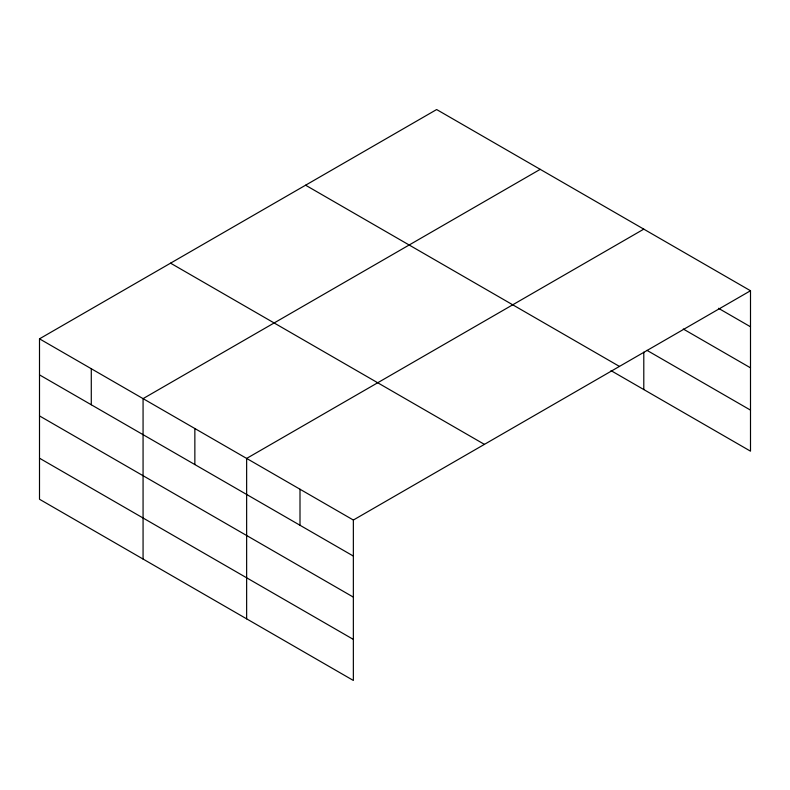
<?xml version="1.0" encoding="UTF-8"?>
<svg xmlns="http://www.w3.org/2000/svg" width="790" height="790" viewBox="0 0 790 790"><rect width="100%" height="100%" fill="white"/><g stroke="black" fill="none" stroke-linecap="round" stroke-linejoin="round"><path stroke-width="1.19" d="M39.5 338.831L353.357 520.037L353.357 680.457L39.5 499.25L39.5 338.831L436.643 109.543L750.5 290.75L750.5 451.169L611.025 370.638M540.222 169.337L143.069 398.634L143.069 559.053M643.791 229.139L246.638 458.427L246.638 618.846M353.357 520.037L750.5 290.75M718.485 308.298L750.5 326.784M683.271 329.015L750.5 367.834M646.99 350.355L750.5 410.119M305.592 185.206L619.439 366.412M170.561 263.169L484.408 444.365M39.5 374.875L353.357 556.071M39.5 415.915L353.357 597.121M39.5 458.21L353.357 639.406M643.791 352.133L643.791 389.559M300.002 489.227L300.002 525.271M194.853 428.526L194.853 464.569M91.285 368.733L91.285 404.766"/></g></svg>
